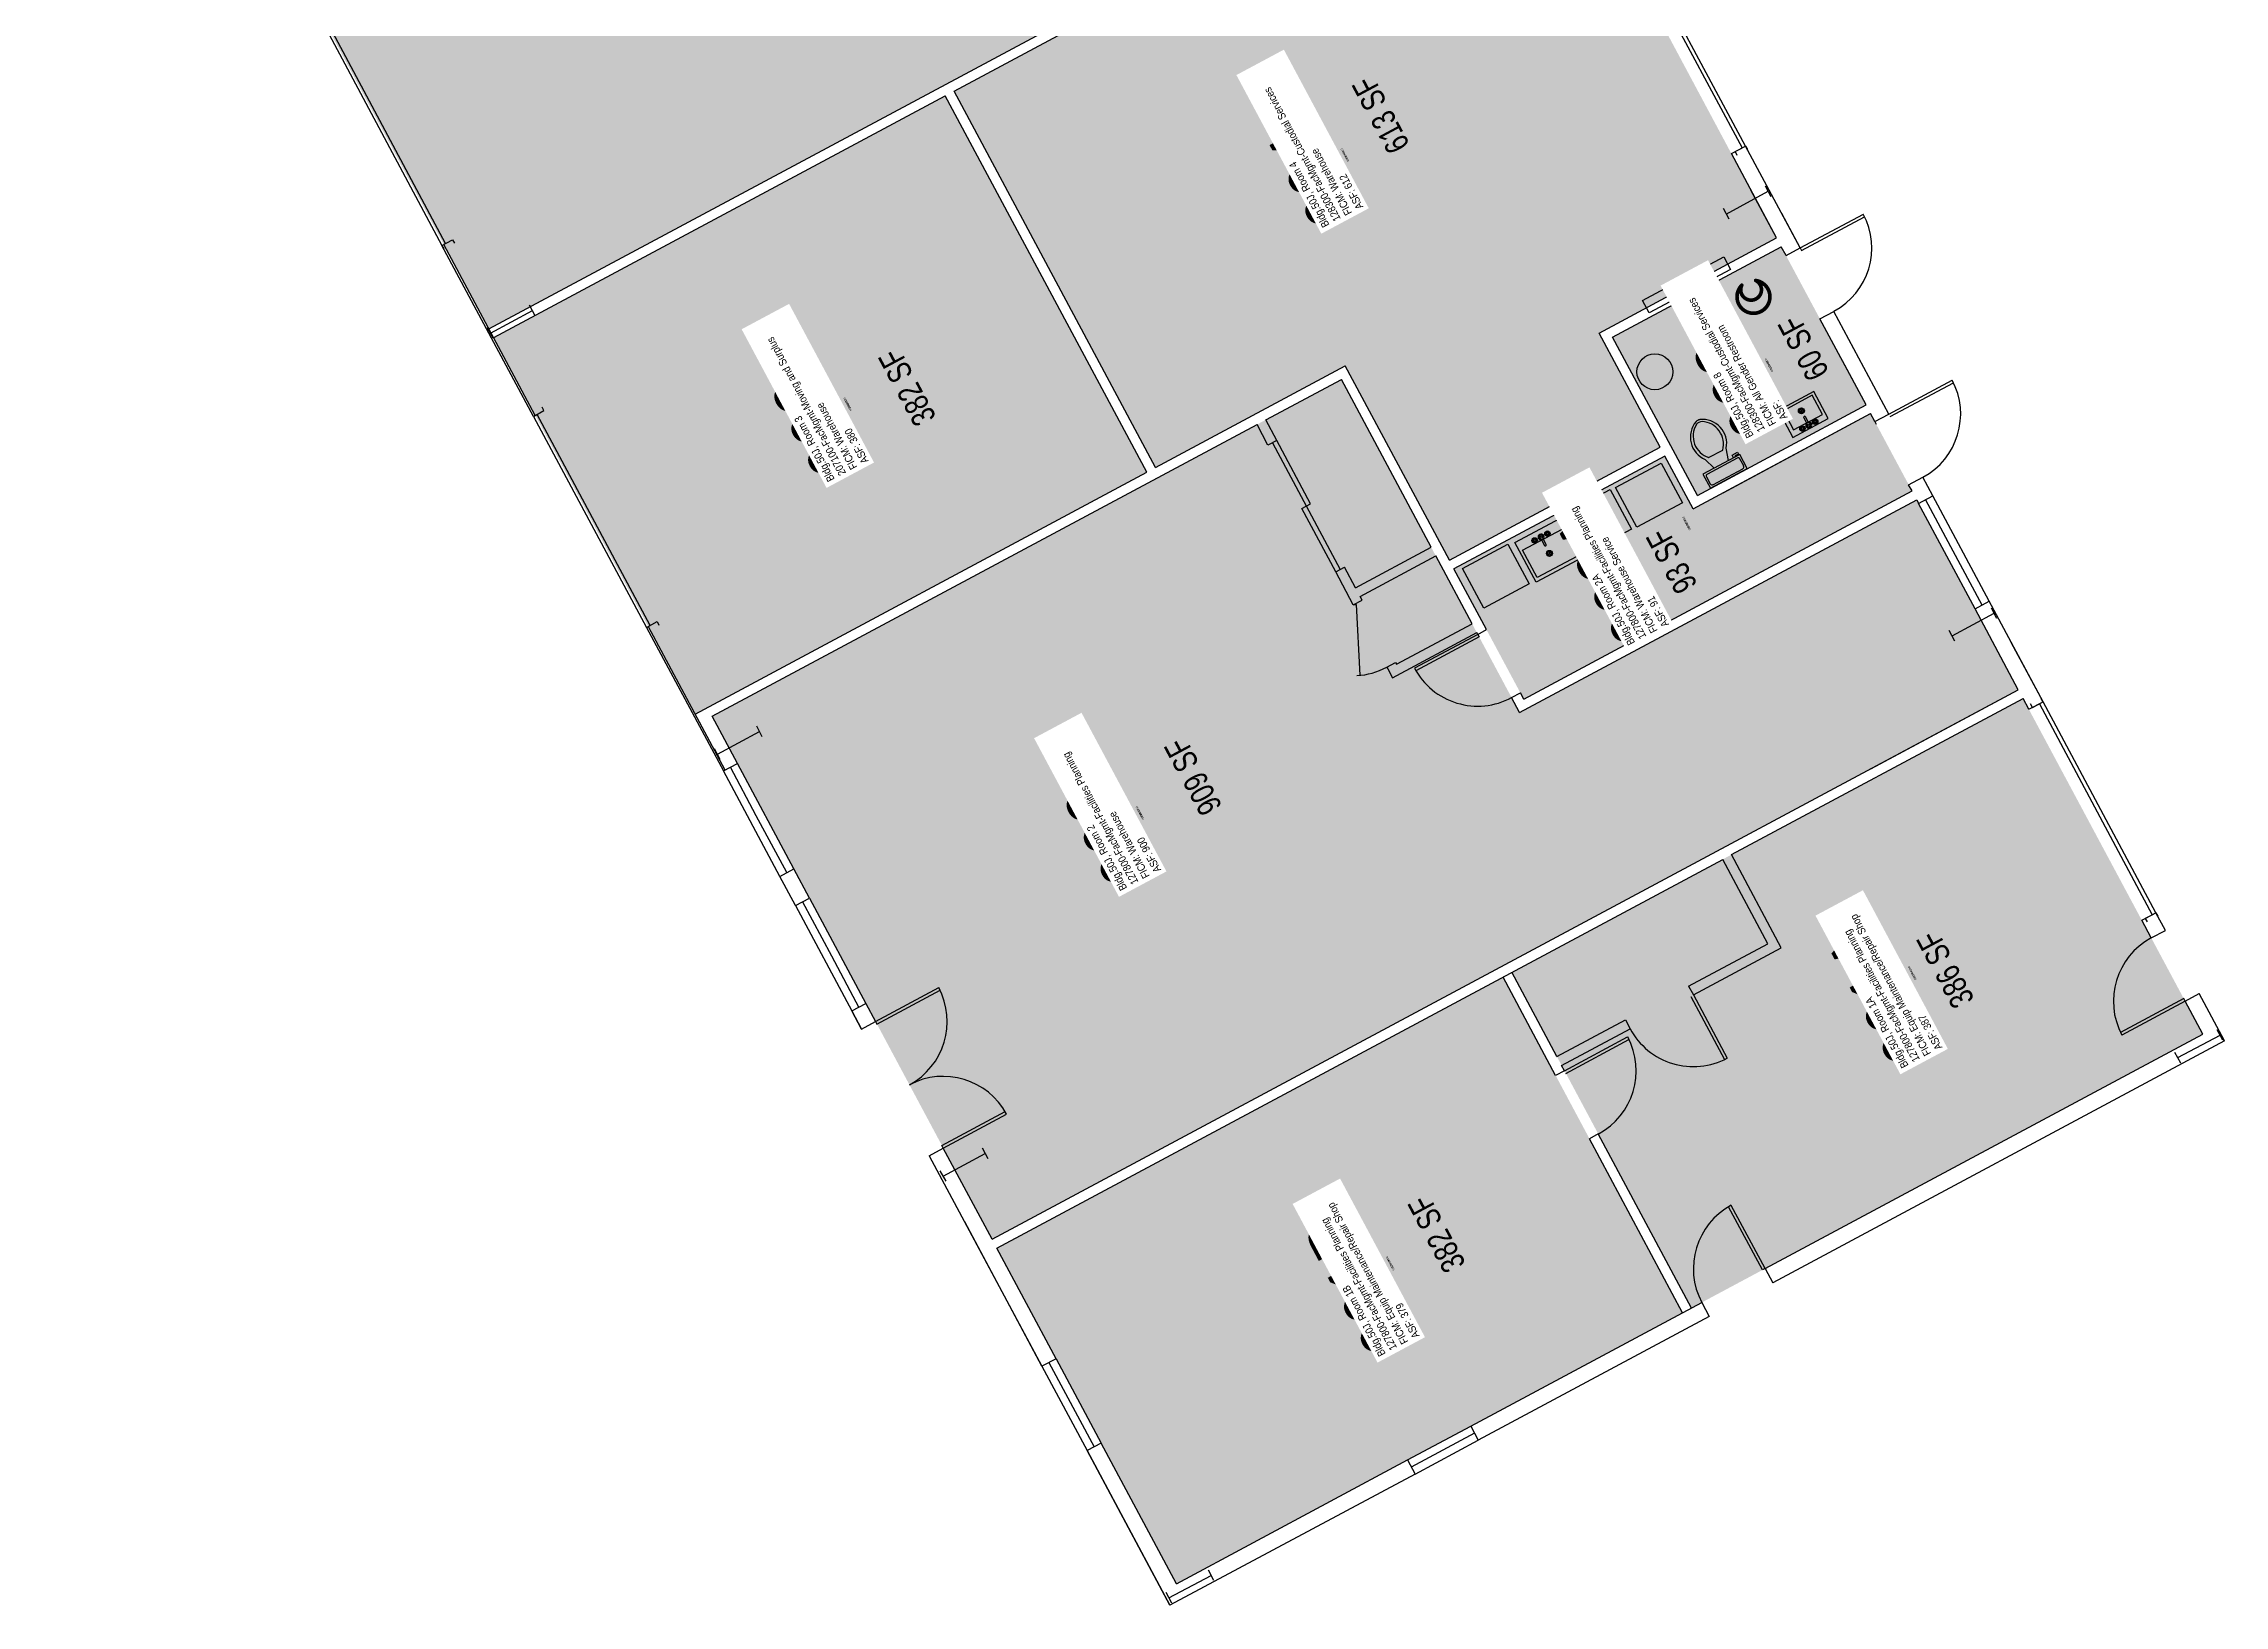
# Model space of a CAD drawing. Header units: inches. Extents: x 69175331 to 69176426, y 27692060 to 27693402.
# Drawn here: x 69175332 to 69176426, y 27692060 to 27692844 of the extents above; entities that cross this region are included whole.
import ezdxf
from ezdxf.enums import TextEntityAlignment as Align

# ---------------------------------------------------------------- set-up
doc = ezdxf.new("R2010")
doc.units = ezdxf.units.IN
doc.header["$LTSCALE"] = 100
doc.header["$MEASUREMENT"] = 0
doc.layers.get('0').update_dxf_attribs({"linetype": 'CONTINUOUS'})
for name, color, linetype in [('A-COLS', 5, 'CONTINUOUS'), ('A-DOOR', 2, 'CONTINUOUS'), ('A-FLOR', 3, 'CONTINUOUS'), ('A-GLAZ', 1, 'CONTINUOUS'), ('A-IDEN-ICON', 4, 'CONTINUOUS'), ('A-IDEN-RNUM', 7, 'CONTINUOUS'), ('A-IDEN-SNUM', 4, 'CONTINUOUS'), ('A-IDEN-VNUM', 4, 'CONTINUOUS'), ('A-WALL', 5, 'CONTINUOUS'), ('AREA-TEXT', 3, 'CONTINUOUS'), ('Rooms-Category-Color', 7, 'CONTINUOUS'), ('Rooms-College-Color', 7, 'CONTINUOUS'), ('Rooms-Department-Color', 7, 'CONTINUOUS'), ('Rooms-Division-Color', 7, 'CONTINUOUS'), ('Rooms-Information', 7, 'CONTINUOUS')]:
    doc.layers.add(name, color=color, linetype=linetype)
doc.styles.add('CP_AREA', font='arial.ttf', dxfattribs={"height": 15})
doc.styles.add('CP_ROOMSNUMBER', font='arial.ttf', dxfattribs={"height": 1})
doc.styles.add('CP_ROOMVNUMBER', font='arial.ttf', dxfattribs={"width": 0.85, "height": 0.075})

# ---------------------------------------------------------------- blocks, each defined once
blk = doc.blocks.new('Faucet - Bathroom top')
for p, q in [((-4.107, 0.125), (-4.375, 0.125)), ((-3.75, 0.4788), (-3.75, 0.75)), ((-3.5, 0.482), (-3.5, 0.75)), ((-3.1461, 0.125), (-2.875, 0.125)), ((3.143, 0.125), (2.875, 0.125)), ((3.5, 0.4788), (3.5, 0.75)), ((3.75, 0.482), (3.75, 0.75)), ((4.1039, 0.125), (4.375, 0.125)), ((-4.1039, -0.125), (-4.375, -0.125)), ((-3.75, -0.4821), (-3.75, -0.75)), ((-3.5, -0.4789), (-3.5, -0.75)), ((-3.143, -0.125), (-2.875, -0.125)), ((-0.5, -0.8639), (-0.5, -4.5)), ((0.5, -4.5), (0.5, -0.8631)), ((3.1461, -0.125), (2.875, -0.125)), ((3.5, -0.4821), (3.5, -0.75)), ((3.75, -0.4789), (3.75, -0.75)), ((4.107, -0.125), (4.375, -0.125))]:
    blk.add_line(p, q)
for centre, radius in [((-3.625, 0), 1.375), ((-4.625, 0), 0.2795), ((-3.625, 0), 0.5), ((-3.625, 1), 0.2795), ((-2.625, 0), 0.2795), ((0, 0), 0.5), ((3.625, 0), 1.375), ((2.625, 0), 0.2795), ((3.625, 0), 0.5), ((3.625, 1), 0.2795), ((4.625, 0), 0.2795), ((-3.625, -1), 0.2795), ((3.625, -1), 0.2795)]:
    blk.add_circle(centre, radius)
for centre, radius, start, end in [((-3.625, 0), 1, 105.2407, 164.2093), ((-3.625, 0), 1, 16.44125, 74.07887), ((0, 0), 1.5, 289.6514, 250.3603), ((0, 0), 1, 300.3431, 239.7554), ((3.625, 0), 1, 106.12, 164.0884), ((3.625, 0), 1, 16.23422, 73.90469), ((-3.625, 0), 1, 196.2342, 253.9047), ((-3.625, 0), 1, 286.12, 344.0884), ((0, -4.5), 0.5, 180, 0), ((3.625, 0), 1, 196.4413, 254.0789), ((3.625, 0), 1, 285.2407, 344.2093)]:
    blk.add_arc(centre, radius, start, end)
blk = doc.blocks.new('Toilet - top')
for p, q in [((-10, -8.5), (-8, -8.5)), ((-10, -9.5), (-10, -8.5)), ((-7, -9.5), (-10, -9.5)), ((-8, -8.5), (-8, -8)), ((-7, -8), (-7, -9.5)), ((-4, -8), (-6, -14)), ((4, -8), (6, -14)), ((9.5, -6), (9.5, -2)), ((4, -14), (-4, -14))]:
    blk.add_line(p, q)
blk.add_lwpolyline([(10.5, -8), (10.5, 0), (-10.5, 0), (-10.5, -8)], close=True)
for points in [[(-9.5, -2), (-9.5, -6)], [(8.5, -1), (-8.5, -1)], [(-8.5, -7), (8.5, -7)]]:
    blk.add_lwpolyline(points)
for centre, radius, start, end in [((-8.6, -1.9), 0.884, 81.8699, 188.1301), ((-8.6, -6.1), 0.884, 171.8699, 278.1301), ((8.6, -1.9), 0.884, 351.8699, 98.1301), ((8.6, -6.1), 0.884, 261.8699, 8.1301), ((3.5, -21.6), 12.2, 141.4691, 247.9714), ((4.2, -21.8), 11.3, 136.3677, 238.9468), ((-3.5, -21.6), 12.2, 292.0284, 38.5307), ((-4.2, -21.8), 11.3, 301.053, 43.6321), ((0, -27.9), 4, 245.7318, 294.2682), ((0, -29), 4, 254.8605, 285.1395)]:
    blk.add_arc(centre, radius, start, end)
blk = doc.blocks.new('CPBATH')
at = {"color": 0, "linetype": 'ByBlock', "const_width": 0.0127}
for points in [[(0.0571, 0.0168, 0.861492), (-0.0551, 0, 1)], [(-0.0551, 0, 0.726902), (0.0487, -0.0337, 1)], [(0.0571, 0.0168, 0.729002), (-0.0084, -0.0042, 1)], [(-0.0084, -0.0042, 0.609468), (0.0487, -0.0337, 1)]]:
    blk.add_lwpolyline(points, format="xyb", dxfattribs=at)
at = {"color": 0, "linetype": 'ByBlock', "const_width": 0.00637}
for points in [[(0.0544, 0.0152, 1), (0.0599, 0.0184, 1)], [(0.0459, -0.0353, 1), (0.0515, -0.0321, 1)]]:
    blk.add_lwpolyline(points, format="xyb", close=True, dxfattribs=at)

msp = doc.modelspace()

# ---------------------------------------------------------------- hatches: boundary and pattern name
at = {"layer": 'Rooms-Category-Color', "true_color": 0xe3c5e1}
for points in [[(69175332.1, 27693118), (69175593.5, 27693257.9), (69175643.9, 27693163.7), (69175908.9, 27693305.5), (69176082.7, 27692983), (69175555.5, 27692700.7)], [(69175889.9, 27692631.1), (69175788.8, 27692820), (69176078.9, 27692975.3), (69176201.4, 27692746.3), (69176112.4, 27692698.6), (69176143.1, 27692641.3), (69176037.3, 27692584.7), (69175985.1, 27692682.1)], [(69175557.9, 27692696.3), (69175784.4, 27692817.6), (69175885.5, 27692628.8), (69175658.9, 27692507.5)], [(69175807.9, 27692244.1), (69175667.5, 27692506.4), (69175983.1, 27692675.4), (69176072.5, 27692508.3), (69176271.8, 27692615), (69176322.7, 27692519.7)], [(69176074.6, 27692515), (69176039.6, 27692580.3), (69176145.4, 27692636.9), (69176159.6, 27692610.5), (69176248.6, 27692658.2), (69176269.4, 27692619.4)], [(69176158.7, 27692209.6), (69176415.3, 27692346.9), (69176325.1, 27692515.3), (69176178.8, 27692437), (69176068.6, 27692378), (69176093.6, 27692331.3)], [(69175900.4, 27692071.3), (69176154.3, 27692207.2), (69176064.2, 27692375.6), (69175810.2, 27692239.7)]]:
    msp.add_hatch(color=254, dxfattribs=at).paths.add_polyline_path(points)
at = {"layer": 'Rooms-Category-Color', "true_color": 0xadadad}
msp.add_hatch(color=253, dxfattribs=at).paths.add_polyline_path([(69176203.8, 27692741.9), (69176119.2, 27692696.6), (69176161.7, 27692617.2), (69176246.3, 27692662.6)])
at = {"layer": 'Rooms-College-Color', "true_color": 0x80bc67}
for points in [[(69175332.1, 27693118), (69175593.5, 27693257.9), (69175643.9, 27693163.7), (69175908.9, 27693305.5), (69176082.7, 27692983), (69175555.5, 27692700.7)], [(69175889.9, 27692631.1), (69175788.8, 27692820), (69176078.9, 27692975.3), (69176201.4, 27692746.3), (69176112.4, 27692698.6), (69176143.1, 27692641.3), (69176037.3, 27692584.7), (69175985.1, 27692682.1)], [(69175557.9, 27692696.3), (69175784.4, 27692817.6), (69175885.5, 27692628.8), (69175658.9, 27692507.5)], [(69175807.9, 27692244.1), (69175667.5, 27692506.4), (69175983.1, 27692675.4), (69176072.5, 27692508.3), (69176271.8, 27692615), (69176322.7, 27692519.7)], [(69176074.6, 27692515), (69176039.6, 27692580.3), (69176145.4, 27692636.9), (69176159.6, 27692610.5), (69176248.6, 27692658.2), (69176269.4, 27692619.4)], [(69176158.7, 27692209.6), (69176415.3, 27692346.9), (69176325.1, 27692515.3), (69176178.8, 27692437), (69176068.6, 27692378), (69176093.6, 27692331.3)], [(69175900.4, 27692071.3), (69176154.3, 27692207.2), (69176064.2, 27692375.6), (69175810.2, 27692239.7)]]:
    msp.add_hatch(color=83, dxfattribs=at).paths.add_polyline_path(points)
at = {"layer": 'Rooms-College-Color', "true_color": 0xadadad}
msp.add_hatch(color=253, dxfattribs=at).paths.add_polyline_path([(69176203.8, 27692741.9), (69176119.2, 27692696.6), (69176161.7, 27692617.2), (69176246.3, 27692662.6)])
at = {"layer": 'Rooms-Department-Color', "true_color": 0x80bc67}
for points in [[(69175332.1, 27693118), (69175593.5, 27693257.9), (69175643.9, 27693163.7), (69175908.9, 27693305.5), (69176082.7, 27692983), (69175555.5, 27692700.7)], [(69175889.9, 27692631.1), (69175788.8, 27692820), (69176078.9, 27692975.3), (69176201.4, 27692746.3), (69176112.4, 27692698.6), (69176143.1, 27692641.3), (69176037.3, 27692584.7), (69175985.1, 27692682.1)], [(69175557.9, 27692696.3), (69175784.4, 27692817.6), (69175885.5, 27692628.8), (69175658.9, 27692507.5)], [(69175807.9, 27692244.1), (69175667.5, 27692506.4), (69175983.1, 27692675.4), (69176072.5, 27692508.3), (69176271.8, 27692615), (69176322.7, 27692519.7)], [(69176074.6, 27692515), (69176039.6, 27692580.3), (69176145.4, 27692636.9), (69176159.6, 27692610.5), (69176248.6, 27692658.2), (69176269.4, 27692619.4)], [(69176158.7, 27692209.6), (69176415.3, 27692346.9), (69176325.1, 27692515.3), (69176178.8, 27692437), (69176068.6, 27692378), (69176093.6, 27692331.3)], [(69175900.4, 27692071.3), (69176154.3, 27692207.2), (69176064.2, 27692375.6), (69175810.2, 27692239.7)]]:
    msp.add_hatch(color=83, dxfattribs=at).paths.add_polyline_path(points)
at = {"layer": 'Rooms-Department-Color', "true_color": 0xacacac}
msp.add_hatch(color=253, dxfattribs=at).paths.add_polyline_path([(69176203.8, 27692741.9), (69176119.2, 27692696.6), (69176161.7, 27692617.2), (69176246.3, 27692662.6)])
at = {"layer": 'Rooms-Division-Color', "true_color": 0x80bc67}
for points in [[(69175332.1, 27693118), (69175593.5, 27693257.9), (69175643.9, 27693163.7), (69175908.9, 27693305.5), (69176082.7, 27692983), (69175555.5, 27692700.7)], [(69175889.9, 27692631.1), (69175788.8, 27692820), (69176078.9, 27692975.3), (69176201.4, 27692746.3), (69176112.4, 27692698.6), (69176143.1, 27692641.3), (69176037.3, 27692584.7), (69175985.1, 27692682.1)], [(69175557.9, 27692696.3), (69175784.4, 27692817.6), (69175885.5, 27692628.8), (69175658.9, 27692507.5)], [(69175807.9, 27692244.1), (69175667.5, 27692506.4), (69175983.1, 27692675.4), (69176072.5, 27692508.3), (69176271.8, 27692615), (69176322.7, 27692519.7)], [(69176074.6, 27692515), (69176039.6, 27692580.3), (69176145.4, 27692636.9), (69176159.6, 27692610.5), (69176248.6, 27692658.2), (69176269.4, 27692619.4)], [(69176158.7, 27692209.6), (69176415.3, 27692346.9), (69176325.1, 27692515.3), (69176178.8, 27692437), (69176068.6, 27692378), (69176093.6, 27692331.3)], [(69175900.4, 27692071.3), (69176154.3, 27692207.2), (69176064.2, 27692375.6), (69175810.2, 27692239.7)]]:
    msp.add_hatch(color=83, dxfattribs=at).paths.add_polyline_path(points)
at = {"layer": 'Rooms-Division-Color', "true_color": 0xadadad}
msp.add_hatch(color=253, dxfattribs=at).paths.add_polyline_path([(69176203.8, 27692741.9), (69176119.2, 27692696.6), (69176161.7, 27692617.2), (69176246.3, 27692662.6)])

# ---------------------------------------------------------------- linework, layer by layer
at = {"layer": 'A-COLS'}
for p, q in [((69176176.2, 27692758.3), (69176197.3, 27692769.7)), ((69176198.8, 27692767), (69176195.9, 27692772.3)), ((69176177.6, 27692755.7), (69176174.8, 27692761)), ((69175578.7, 27692707.3), (69175575.9, 27692712.6)), ((69175557.6, 27692696), (69175554.8, 27692701.3)), ((69175556.2, 27692698.6), (69175577.3, 27692710)), ((69176289.5, 27692546.8), (69176310.6, 27692558.1)), ((69176312, 27692555.4), (69176309.2, 27692560.7)), ((69176290.9, 27692544.1), (69176288, 27692549.4)), ((69175670.1, 27692487.4), (69175691.2, 27692498.7)), ((69175692.6, 27692496.1), (69175689.8, 27692501.4)), ((69175671.5, 27692484.7), (69175668.7, 27692490)), ((69176425.3, 27692343.9), (69176422.5, 27692349.1)), ((69176402.7, 27692335.2), (69176423.9, 27692346.5)), ((69176404.2, 27692332.5), (69176401.3, 27692337.8)), ((69175783.3, 27692275.8), (69175804.5, 27692287.1)), ((69175805.9, 27692284.5), (69175803.1, 27692289.8)), ((69175784.8, 27692273.2), (69175781.9, 27692278.4)), ((69175896.6, 27692064.2), (69175917.8, 27692075.5)), ((69175919.2, 27692072.9), (69175916.4, 27692078.2)), ((69175898, 27692061.6), (69175895.2, 27692066.9))]:
    msp.add_line(p, q, dxfattribs=at)
at = {"layer": 'A-DOOR'}
for p, q in [((69176213.2, 27692741.3), (69176245, 27692758.3)), ((69176213.9, 27692740), (69176245.6, 27692756.9)), ((69176213.2, 27692741.3), (69176213.9, 27692740)), ((69176257.8, 27692658), (69176289.5, 27692675)), ((69176258.5, 27692656.7), (69176290.2, 27692673.7)), ((69175967.7, 27692613), (69175950.7, 27692644.7)), ((69176250.7, 27692654.2), (69176251.4, 27692652.9)), ((69175948.5, 27692643.5), (69175982.5, 27692580)), ((69175963.3, 27692610.6), (69175967.7, 27692613)), ((69175980.3, 27692578.9), (69175963.3, 27692610.6)), ((69175989.1, 27692562.3), (69175990.6, 27692562.4)), ((69175990.6, 27692562.4), (69175992.4, 27692527)), ((69176051.5, 27692547.5), (69176019.8, 27692530.5)), ((69176052.2, 27692546.2), (69176020.5, 27692529.2)), ((69176051.5, 27692547.5), (69176052.2, 27692546.2)), ((69175673.1, 27692479), (69175680.1, 27692482.8)), ((69175749.4, 27692353.3), (69175781.2, 27692370.3)), ((69175750.1, 27692352), (69175781.8, 27692369)), ((69176158.4, 27692365.9), (69176175.3, 27692334.2)), ((69176159.7, 27692366.7), (69176176.7, 27692334.9)), ((69176405.7, 27692364.8), (69176374, 27692347.8)), ((69176406.4, 27692363.5), (69176374.7, 27692346.5)), ((69176406.4, 27692363.5), (69176405.7, 27692364.8)), ((69175749.4, 27692353.3), (69175750.1, 27692352)), ((69176095, 27692328.6), (69176126.7, 27692345.6)), ((69176095.7, 27692327.3), (69176127.4, 27692344.3)), ((69175782.7, 27692291.1), (69175814.4, 27692308.1)), ((69175783.4, 27692289.8), (69175815.1, 27692306.8)), ((69175783.4, 27692289.8), (69175782.7, 27692291.1)), ((69176194.4, 27692228.7), (69176177.4, 27692260.4)), ((69176195.7, 27692229.4), (69176178.7, 27692261.1)), ((69176195.7, 27692229.4), (69176194.4, 27692228.7))]:
    msp.add_line(p, q, dxfattribs=at)
for points in [[(69176184.1, 27692791.5), (69176185.8, 27692792.4), (69176129.2, 27692898.2), (69176127.4, 27692897.3)], [(69175531.9, 27692742.6), (69175533.7, 27692743.5), (69175477.1, 27692849.3), (69175475.3, 27692848.4)], [(69176178.3, 27692730.5), (69176137.5, 27692708.7), (69176134.1, 27692714.9), (69176175, 27692736.8)], [(69175634.5, 27692551), (69175636.3, 27692552), (69175579.6, 27692657.8), (69175577.9, 27692656.8)], [(69176389.9, 27692406.9), (69176391.7, 27692407.9), (69176335.1, 27692513.7), (69176333.3, 27692512.7)]]:
    msp.add_lwpolyline(points, close=True, dxfattribs=at)
for centre, radius, start, end in [((69176213.2, 27692741.3), 36, 298.1635, 28.1635), ((69176257.8, 27692658), 36, 298.1635, 28.1635), ((69175989.1, 27692562.3), 35.5, 272.9235, 298.1635), ((69176051.5, 27692547.5), 36, 208.1635, 298.1635), ((69176406.4, 27692363.5), 36, 118.1635, 208.1635), ((69175749.4, 27692353.3), 36, 298.1635, 28.1635), ((69176159.7, 27692366.7), 36, 208.1635, 298.1635), ((69176095, 27692328.6), 36, 298.1635, 28.1635), ((69175783.4, 27692289.8), 36, 28.1635, 118.1635), ((69176195.7, 27692229.4), 36, 118.1635, 208.1635)]:
    msp.add_arc(centre, radius, start, end, dxfattribs=at)
at = {"layer": 'A-FLOR'}
for p, q in [((69176213, 27692659.1), (69176214.8, 27692660.1)), ((69176214.4, 27692658.7), (69176213.4, 27692660.5)), ((69176088.4, 27692588.6), (69176086.6, 27692587.6)), ((69176087, 27692589), (69176088, 27692587.2))]:
    msp.add_line(p, q, dxfattribs=at)
for points in [[(69176209.6, 27692646.3), (69176227.4, 27692655.8), (69176220.2, 27692669.3), (69176202.4, 27692659.8)], [(69176210, 27692650), (69176224.4, 27692657.8), (69176219.3, 27692667.4), (69176204.9, 27692659.6)], [(69176131.3, 27692601.2), (69176120.7, 27692621.1), (69176143.5, 27692633.3), (69176154.2, 27692613.4)], [(69176105.8, 27692588), (69176095.1, 27692608), (69176117.9, 27692620.2), (69176128.6, 27692600.2)], [(69176080.9, 27692573.6), (69176070.2, 27692593.6), (69176093.1, 27692605.8), (69176103.7, 27692585.9)], [(69176054.6, 27692560.6), (69176043.9, 27692580.5), (69176066.7, 27692592.7), (69176077.4, 27692572.8)], [(69176081.3, 27692576), (69176073.9, 27692589.7), (69176093.9, 27692600.3), (69176101.2, 27692586.6)]]:
    msp.add_lwpolyline(points, close=True, dxfattribs=at)
for centre, radius in [((69176140.4, 27692679.2), 9), ((69176213.9, 27692659.6), 1.5), ((69176213.9, 27692659.6), 1), ((69176087.5, 27692588.1), 1.5), ((69176087.5, 27692588.1), 1)]:
    msp.add_circle(centre, radius, dxfattribs=at)
at = {"layer": 'A-GLAZ'}
for p, q in [((69176301, 27692560.3), (69176272.7, 27692613.2)), ((69176288.9, 27692591.4), (69176276.2, 27692615.1)), ((69176308.1, 27692564.1), (69176279.8, 27692617)), ((69176304.5, 27692562.2), (69176288.9, 27692591.4)), ((69175689.6, 27692456.5), (69175676.6, 27692480.9)), ((69175708.4, 27692429.9), (69175680.1, 27692482.8)), ((69175701.4, 27692426.1), (69175673.1, 27692479)), ((69175704.9, 27692428), (69175689.6, 27692456.5)), ((69175716.3, 27692415.2), (69175744.6, 27692362.3)), ((69175709.2, 27692411.5), (69175737.5, 27692358.6)), ((69175712.7, 27692413.3), (69175727.3, 27692386.2)), ((69175727.3, 27692386.2), (69175741.1, 27692360.4)), ((69175832.9, 27692180.4), (69175855.6, 27692138.1)), ((69175836.4, 27692182.3), (69175859.1, 27692140)), ((69175840, 27692184.2), (69175862.6, 27692141.9)), ((69176016.3, 27692133.4), (69176048, 27692150.3)), ((69176049.9, 27692146.8), (69176018.2, 27692129.8)), ((69176020.1, 27692126.3), (69176051.8, 27692143.3))]:
    msp.add_line(p, q, dxfattribs=at)
at = {"layer": 'A-WALL'}
for p, q in [((69175555.5, 27692700.7), (69176082.7, 27692983)), ((69175788.8, 27692820), (69176078.9, 27692975.3)), ((69175889.9, 27692631.1), (69175788.8, 27692820)), ((69175557.9, 27692696.3), (69175784.4, 27692817.6)), ((69175885.5, 27692628.8), (69175784.4, 27692817.6)), ((69176178.8, 27692788.6), (69176185.8, 27692792.4)), ((69176201.4, 27692746.3), (69176178.8, 27692788.6)), ((69176180.6, 27692789.6), (69176185.8, 27692792.4)), ((69176180.6, 27692789.6), (69176181.5, 27692787.8)), ((69176213.2, 27692741.3), (69176185.8, 27692792.4)), ((69176185.8, 27692792.4), (69176186.8, 27692790.6)), ((69176201.4, 27692746.3), (69176188.6, 27692770.2)), ((69176213.2, 27692741.3), (69176204, 27692758.6)), ((69175531.9, 27692742.6), (69175537.2, 27692745.4)), ((69175578.7, 27692657.3), (69175532.8, 27692743.1)), ((69175537.2, 27692745.4), (69175538.2, 27692743.7)), ((69176112.4, 27692698.6), (69176201.4, 27692746.3)), ((69175531.9, 27692742.6), (69175532.9, 27692740.8)), ((69175577.9, 27692656.8), (69175531.9, 27692742.6)), ((69176119.2, 27692696.6), (69176203.8, 27692741.9)), ((69176206.2, 27692737.5), (69176203.8, 27692741.9)), ((69176206.2, 27692737.5), (69176213.2, 27692741.3)), ((69176223.2, 27692705.8), (69176230.2, 27692709.5)), ((69176246.3, 27692662.6), (69176223.2, 27692705.8)), ((69176257.8, 27692658), (69176230.2, 27692709.5)), ((69176257.8, 27692658), (69176230.2, 27692709.5)), ((69176143.1, 27692641.3), (69176112.4, 27692698.6)), ((69176161.7, 27692617.2), (69176119.2, 27692696.6)), ((69175889.9, 27692631.1), (69175985.1, 27692682.1)), ((69176037.3, 27692584.7), (69175985.1, 27692682.1)), ((69176246.3, 27692662.6), (69176234.5, 27692684.6)), ((69175945.2, 27692655.1), (69175983.1, 27692675.4)), ((69176028.2, 27692591.2), (69175983.1, 27692675.4)), ((69175577.9, 27692656.8), (69175576.9, 27692658.6)), ((69175577.9, 27692656.8), (69175583.1, 27692659.7)), ((69175583.1, 27692659.7), (69175582.2, 27692661.4)), ((69176159.6, 27692610.5), (69176248.6, 27692658.2)), ((69176161.7, 27692617.2), (69176246.3, 27692662.6)), ((69176174.6, 27692618.5), (69176248.6, 27692658.2)), ((69176250.7, 27692654.2), (69176248.6, 27692658.2)), ((69176250.7, 27692654.2), (69176257.8, 27692658)), ((69175667.5, 27692506.4), (69175940.8, 27692652.7)), ((69175946.3, 27692642.3), (69175940.8, 27692652.7)), ((69175950.7, 27692644.7), (69175945.2, 27692655.1)), ((69175950.7, 27692644.7), (69175946.3, 27692642.3)), ((69176037.3, 27692584.7), (69176143.1, 27692641.3)), ((69176145.4, 27692636.9), (69176039.6, 27692580.3)), ((69176159.6, 27692610.5), (69176145.4, 27692636.9)), ((69175658.9, 27692507.5), (69175885.5, 27692628.8)), ((69176267.7, 27692622.5), (69176274.8, 27692626.3)), ((69176279.8, 27692617), (69176274.8, 27692626.3)), ((69176279.8, 27692617), (69176274.8, 27692626.3)), ((69176072.5, 27692508.3), (69176271.8, 27692615)), ((69176074.6, 27692515), (69176269.4, 27692619.4)), ((69176269.4, 27692619.4), (69176267.7, 27692622.5)), ((69176271.8, 27692615), (69176272.7, 27692613.2)), ((69176272.7, 27692613.2), (69176279.8, 27692617)), ((69175990.2, 27692570.9), (69176028.2, 27692591.2)), ((69175980.3, 27692578.9), (69175984.7, 27692581.2)), ((69175989.1, 27692562.3), (69175980.3, 27692578.9)), ((69175990.2, 27692570.9), (69175984.7, 27692581.2)), ((69175992.6, 27692566.5), (69176030.5, 27692586.8)), ((69176048.7, 27692552.8), (69176030.5, 27692586.8)), ((69176055.9, 27692549.9), (69176039.6, 27692580.3)), ((69175989.1, 27692562.3), (69175993.6, 27692564.7)), ((69175993.6, 27692564.7), (69175992.6, 27692566.5)), ((69176301, 27692560.3), (69176308.1, 27692564.1)), ((69176322.7, 27692519.7), (69176301, 27692560.3)), ((69176335.1, 27692513.7), (69176308.1, 27692564.1)), ((69175634.5, 27692551), (69175639.8, 27692553.9)), ((69175634.5, 27692551), (69175635.4, 27692549.3)), ((69175634.5, 27692551), (69175673.1, 27692479)), ((69175635.4, 27692551.5), (69175673.9, 27692479.5)), ((69175639.8, 27692553.9), (69175640.7, 27692552.1)), ((69176008.7, 27692525.7), (69176051, 27692548.4)), ((69176010.8, 27692532.5), (69176048.7, 27692552.8)), ((69176051.5, 27692547.5), (69176051, 27692548.4)), ((69176051.5, 27692547.5), (69176055.9, 27692549.9)), ((69176335.1, 27692513.7), (69176319.2, 27692543.4)), ((69176005.9, 27692531), (69176010.3, 27692533.4)), ((69176005.9, 27692531), (69176006.4, 27692530.2)), ((69176006.4, 27692530.2), (69176008.7, 27692525.7)), ((69176010.3, 27692533.4), (69176010.8, 27692532.5)), ((69175807.9, 27692244.1), (69176322.7, 27692519.7)), ((69176068.5, 27692515.8), (69176072.9, 27692518.1)), ((69176072.5, 27692508.3), (69176068.5, 27692515.8)), ((69176074.6, 27692515), (69176072.9, 27692518.1)), ((69176178.8, 27692437), (69176325.1, 27692515.3)), ((69176248.7, 27692480.1), (69176322.7, 27692519.7)), ((69176328, 27692509.9), (69176325.1, 27692515.3)), ((69176328, 27692509.9), (69176335.1, 27692513.7)), ((69176329.8, 27692510.8), (69176335.1, 27692513.7)), ((69176335.1, 27692513.7), (69176334.1, 27692515.4)), ((69175680.1, 27692482.8), (69175667.5, 27692506.4)), ((69176329.8, 27692510.8), (69176328.8, 27692512.6)), ((69176203.8, 27692390.3), (69176178.8, 27692437)), ((69175701.4, 27692426.1), (69175708.4, 27692429.9)), ((69175709.2, 27692411.5), (69175701.4, 27692426.1)), ((69175716.3, 27692415.2), (69175708.4, 27692429.9)), ((69175810.2, 27692239.7), (69176174.4, 27692434.6)), ((69176197, 27692392.3), (69176174.4, 27692434.6)), ((69175709.2, 27692411.5), (69175716.3, 27692415.2)), ((69176384.7, 27692404.1), (69176391.7, 27692407.9)), ((69176389.4, 27692395.2), (69176384.7, 27692404.1)), ((69176386.4, 27692405), (69176391.7, 27692407.9)), ((69176386.4, 27692405), (69176387.4, 27692403.3)), ((69176396.5, 27692399), (69176391.7, 27692407.9)), ((69176396.5, 27692399), (69176391.7, 27692407.9)), ((69176391.7, 27692407.9), (69176392.7, 27692406.1)), ((69176389.4, 27692395.2), (69176396.5, 27692399)), ((69176157.3, 27692371.1), (69176197, 27692392.3)), ((69176159.7, 27692366.7), (69176203.8, 27692390.3)), ((69176090.6, 27692326.3), (69176064.2, 27692375.6)), ((69176091.2, 27692335.7), (69176068.6, 27692378)), ((69176157.3, 27692371.1), (69176159.7, 27692366.7)), ((69175737.5, 27692358.6), (69175744.6, 27692362.3)), ((69175744.6, 27692362.3), (69175749.4, 27692353.3)), ((69176406.4, 27692363.5), (69176413.5, 27692367.3)), ((69176415.3, 27692346.9), (69176406.4, 27692363.5)), ((69176426.1, 27692343.7), (69176413.5, 27692367.3)), ((69176426.1, 27692343.7), (69176413.5, 27692367.3)), ((69176426.1, 27692343.7), (69176413.5, 27692367.3)), ((69175742.4, 27692349.5), (69175737.5, 27692358.6)), ((69175737.5, 27692358.6), (69175742.4, 27692349.5)), ((69175742.4, 27692349.5), (69175749.4, 27692353.3)), ((69176091.2, 27692335.7), (69176125.6, 27692354.1)), ((69176093.6, 27692331.3), (69176128, 27692349.7)), ((69176125.6, 27692354.1), (69176128, 27692349.7)), ((69176195.7, 27692229.4), (69176415.3, 27692346.9)), ((69176426.1, 27692343.7), (69176199.5, 27692222.3)), ((69176426.1, 27692343.7), (69176425.6, 27692344.5)), ((69176426.1, 27692343.7), (69176425.6, 27692344.5)), ((69176095, 27692328.6), (69176090.6, 27692326.3)), ((69176095, 27692328.6), (69176093.6, 27692331.3)), ((69176112, 27692296.9), (69176107.6, 27692294.5)), ((69176154.3, 27692207.2), (69176107.6, 27692294.5)), ((69176158.7, 27692209.6), (69176112, 27692296.9)), ((69175776.4, 27692286), (69175783.4, 27692289.8)), ((69175776.4, 27692286), (69175832.9, 27692180.4)), ((69175807.9, 27692244.1), (69175783.4, 27692289.8)), ((69175832.9, 27692180.4), (69175794.2, 27692252.8)), ((69175840, 27692184.2), (69175810.2, 27692239.7)), ((69176195.7, 27692229.4), (69176199.5, 27692222.3)), ((69176048, 27692150.3), (69176164, 27692212.4)), ((69176164, 27692212.4), (69176167.7, 27692205.3)), ((69176167.7, 27692205.3), (69176051.8, 27692143.3)), ((69175840, 27692184.2), (69175832.9, 27692180.4)), ((69175862.6, 27692141.9), (69175855.6, 27692138.1)), ((69175900.4, 27692071.3), (69175862.6, 27692141.9)), ((69176048, 27692150.3), (69176051.8, 27692143.3)), ((69175897.1, 27692060.5), (69175855.6, 27692138.1)), ((69175855.6, 27692138.1), (69175897.1, 27692060.5)), ((69175900.4, 27692071.3), (69176016.3, 27692133.4)), ((69176016.3, 27692133.4), (69176020.1, 27692126.3)), ((69176020.1, 27692126.3), (69175897.1, 27692060.5))]:
    msp.add_line(p, q, dxfattribs=at)

# ---------------------------------------------------------------- block references
at = {"layer": 'A-FLOR'}
for name, p, rotation in [('Toilet - top', (69176177.5, 27692625.7), 208.1634736423123), ('Faucet - Bathroom top', (69176217.6, 27692652.4), 208.1634736423123), ('Faucet - Bathroom top', (69176083.3, 27692596.3), 28.16347364231229)]:
    msp.add_blockref(name, p, dxfattribs=dict(at, rotation=rotation))
at = {"layer": 'A-IDEN-ICON', "xscale": 144.000000001397, "yscale": 144.000000001397, "zscale": 144.000000001397, "rotation": 118.16}
msp.add_blockref('CPBATH', (69176190, 27692716.5), dxfattribs=at)

# ---------------------------------------------------------------- texts
at = {"layer": 'A-IDEN-RNUM', "style": 'CP_ROOMSNUMBER', "width": 0.85}
for s, p in [('0004-00', (69175985.3, 27692788.2)), ('0008-00', (69176198.1, 27692682.7)), ('0003-00', (69175735.9, 27692663.1)), ('0002-A0', (69176156.7, 27692603.4)), ('0002-00', (69175882.5, 27692458.1)), ('0001-A0', (69176269.9, 27692377.8)), ('0001-B0', (69176008.1, 27692232.2))]:
    msp.add_text(s, height=1, rotation=118.16, dxfattribs=at).set_placement(p, align=Align.CENTER)
at = {"layer": 'A-IDEN-SNUM', "style": 'CP_ROOMSNUMBER', "width": 0.85}
for s, p in [('050J000400', (69175985.3, 27692788.2)), ('050J000800', (69176198.1, 27692682.7)), ('050J000300', (69175735.9, 27692663.1)), ('050J0002A0', (69176156.7, 27692603.4)), ('050J000200', (69175882.5, 27692458.1)), ('050J0001A0', (69176269.9, 27692377.8)), ('050J0001B0', (69176008.1, 27692232.2))]:
    msp.add_text(s, height=1, rotation=118.16, dxfattribs=at).set_placement(p, align=Align.CENTER)
at = {"layer": 'A-IDEN-VNUM', "style": 'CP_ROOMVNUMBER', "width": 0.85}
for s, p in [('004', (69175981.6, 27692785.6)), ('008', (69176194.4, 27692680)), ('003', (69175732.2, 27692660.5)), ('002A', (69176129.9, 27692585.5)), ('002', (69175878.9, 27692455.4)), ('001A', (69176266.2, 27692375.1)), ('001B', (69176004.4, 27692229.5))]:
    msp.add_text(s, height=27, rotation=118.16, dxfattribs=at).set_placement(p, align=Align.CENTER)
at = {"layer": 'AREA-TEXT', "style": 'CP_AREA', "width": 0.75}
for s, p in [('613 SF', (69176002.9, 27692808)), ('60 SF', (69176214.9, 27692691)), ('382 SF', (69175765.3, 27692671.4)), ('93 SF', (69176148.8, 27692584.3)), ('909 SF', (69175908.7, 27692476.2)), ('386 SF', (69176286.1, 27692379.4)), ('382 SF', (69176030.9, 27692246.8))]:
    msp.add_text(s, height=12, rotation=118.16, dxfattribs=at).set_placement(p, align=Align.MIDDLE_CENTER)

# ---------------------------------------------------------------- next in the draw order: texts
at = {"layer": 'Rooms-Information', "width": 86.4, "attachment_point": 7, "rotation": 118.16, "style": 'CP_ROOMVNUMBER', "bg_fill": 3, "box_fill_scale": 1.5, "bg_fill_color": 256, "bg_fill_true_color": 13158600, "bg_fill_transparency": 0}
for s, insert, char_height in [('Bldg.50J, Room 4^M^J128300-FacMgmt-Custodial Services^M^JFICM: Warehouse^M^JASF: 612', (69175994.3, 27692762), 3.857), ('Bldg.50J, Room 8^M^J128300-FacMgmt-Custodial Services^M^JFICM: All Gender Restroom^M^JASF: ', (69176207.1, 27692656.4), 3.857), ('Bldg.50J, Room 3^M^J207100-FacMgmt-Moving and Surplus^M^JFICM: Warehouse^M^JASF: 380', (69175746.1, 27692634.5), 3.857), ('Bldg.50J, Room 2A^M^J127800-FacMgmt-Facilities Planning^M^JFICM: Warehouse Service^M^JASF: 91', (69176147.6, 27692552.5), 3.857), ('Bldg.50J, Room 2^M^J127800-FacMgmt-Facilities Planning^M^JFICM: Warehouse^M^JASF: 900', (69175892.8, 27692429.4), 3.857), ('Bldg.50J, Room 1A^M^J127800-FacMgmt-Facilities Planning^M^JFICM: Equip Maintenance/Repair Shop^M^JASF: 387', (69176284.8, 27692340.4), 3.8571), ('Bldg.50J, Room 1B^M^J127800-FacMgmt-Facilities Planning^M^JFICM: Equip Maintenance/Repair Shop^M^JASF: 379', (69176022.5, 27692195.8), 3.8571)]:
    msp.add_mtext(s, dxfattribs=dict(at, insert=insert, char_height=char_height))

doc.saveas('drawing.dxf')
